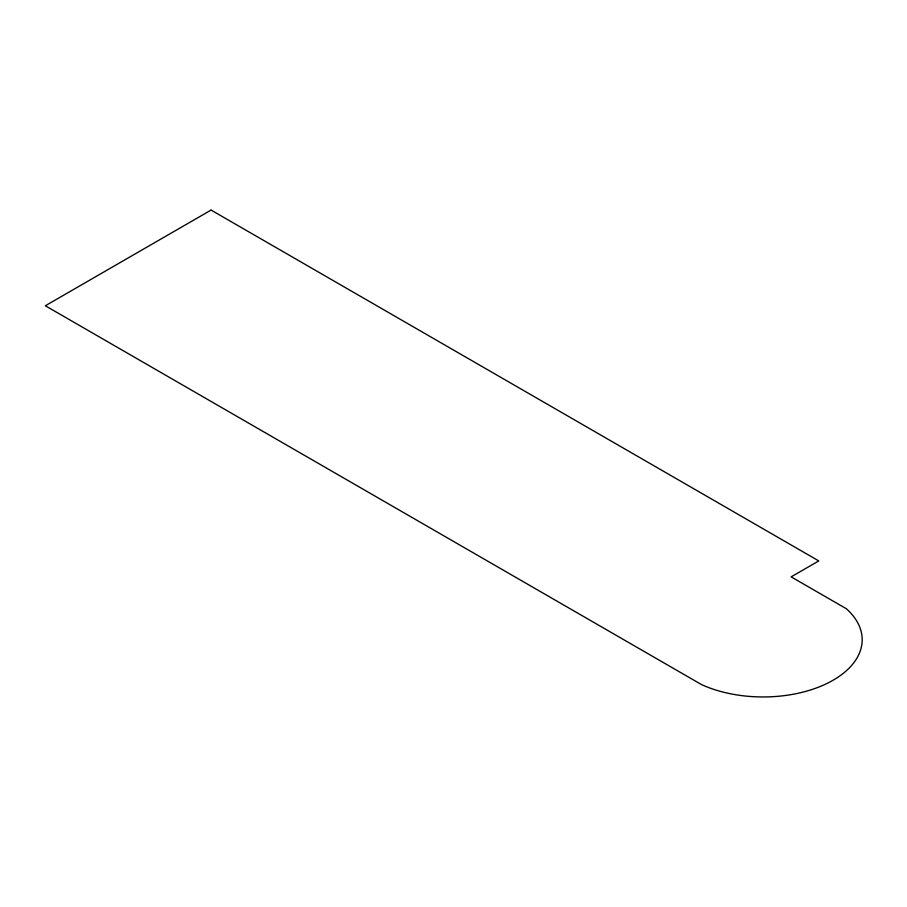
<?xml version="1.0" encoding="UTF-8"?>
<svg xmlns="http://www.w3.org/2000/svg" width="907" height="907" viewBox="0 0 907 907"><rect width="100%" height="100%" fill="white"/><g stroke="black" fill="none" stroke-linecap="round" stroke-linejoin="round"><path stroke-width="1.36" d="M211.082 210.073L45.35 305.761L701.372 684.513A99.101 57.209 0 0 0 829.565 682.166A99.101 57.209 0 0 0 846.39 608.756L791.142 576.863L818.772 560.923L211.082 210.073"/></g></svg>
